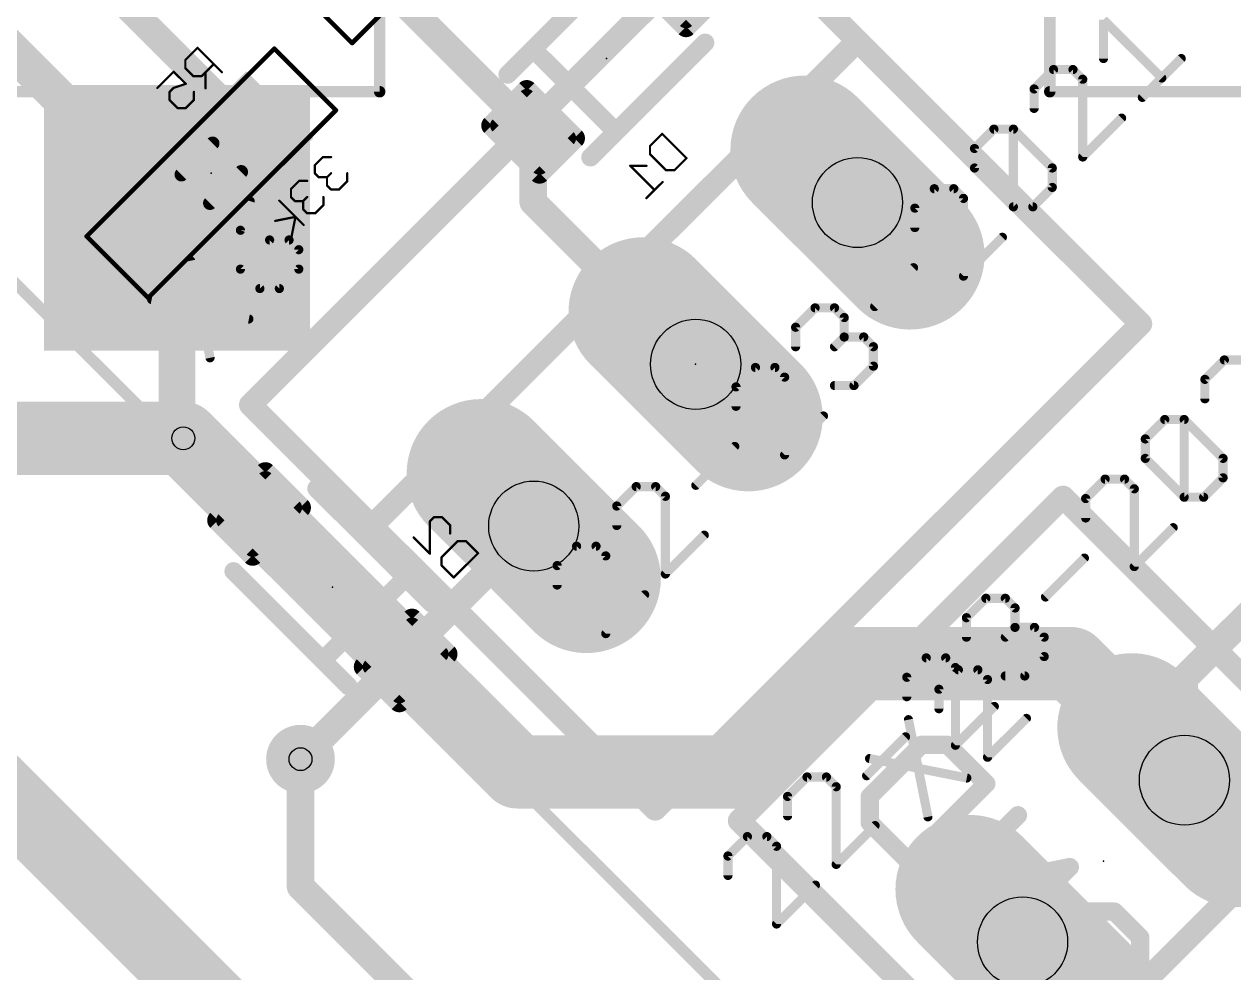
# Model space of a CAD drawing. Extents: x -76 to 580, y -41 to 95.
# Drawn here: x 224.91 to 238.33, y 8.66 to 19.19 of the extents above; entities that cross this region are included whole.
import ezdxf

# ---------------------------------------------------------------- set-up
doc = ezdxf.new("R2010")
doc.units = 0
for name, color, linetype in [('1', 22, 'CONTINUOUS'), ('16', 175, 'CONTINUOUS'), ('17', 82, 'CONTINUOUS'), ('18', 82, 'CONTINUOUS'), ('21', 32, 'CONTINUOUS'), ('22', 2, 'CONTINUOUS'), ('23', 7, 'CONTINUOUS'), ('24', 7, 'CONTINUOUS'), ('25', 253, 'CONTINUOUS'), ('26', 253, 'CONTINUOUS'), ('27', 253, 'CONTINUOUS'), ('28', 253, 'CONTINUOUS'), ('29', 253, 'CONTINUOUS'), ('30', 253, 'CONTINUOUS'), ('31', 253, 'CONTINUOUS'), ('32', 253, 'CONTINUOUS'), ('36', 253, 'CONTINUOUS'), ('40', 175, 'CONTINUOUS'), ('44', 253, 'CONTINUOUS'), ('51', 53, 'CONTINUOUS'), ('52', 253, 'CONTINUOUS')]:
    doc.layers.add(name, color=color, linetype=linetype)

# ---------------------------------------------------------------- blocks, each defined once
blk = doc.blocks.new('RECT100800X132800R30')
at = {"const_width": 0.0945}
blk.add_lwpolyline([(0.2677, -0.3205), (0.2677, 0.3205, 0.4142), (0.2205, 0.3678), (-0.2205, 0.3678, 0.4142), (-0.2677, 0.3205), (-0.2677, -0.3205, 0.4142), (-0.2205, -0.3678), (0.2205, -0.3678, 0.4142)], format="xyb", close=True, dxfattribs=at)
blk.add_solid([(-0.2441, -0.3441), (0.2441, -0.3441), (-0.2441, 0.3441), (0.2441, 0.3441)])
blk = doc.blocks.new('RECT125184X157184R30')
at = {"const_width": 0.1174}
blk.add_lwpolyline([(0.3325, -0.3738), (0.3325, 0.3738, 0.4142), (0.2738, 0.4325), (-0.2738, 0.4325, 0.4142), (-0.3325, 0.3738), (-0.3325, -0.3738, 0.4142), (-0.2738, -0.4325), (0.2738, -0.4325, 0.4142)], format="xyb", close=True, dxfattribs=at)
blk.add_solid([(-0.2992, -0.3992), (0.2992, -0.3992), (-0.2992, 0.3992), (0.2992, 0.3992)])
blk = doc.blocks.new('RECT')
blk.add_solid([(-0.5, -0.5), (0.5, -0.5), (-0.5, 0.5), (0.5, 0.5)])
blk = doc.blocks.new('LONGP100')
at = {"const_width": 1}
blk.add_lwpolyline([(-0.5, 0), (0.5, 0)], dxfattribs=at)
at = {"const_width": 0.5}
for points in [[(-0.5, 0.25, 1), (-0.5, -0.25)], [(0.5, -0.25, 1), (0.5, 0.25)]]:
    blk.add_lwpolyline(points, format="xyb", dxfattribs=at)
blk = doc.blocks.new('ROUNDV')
at = {"const_width": 0.5}
blk.add_lwpolyline([(0, -0.25, 1), (0, 0.25, 1), (0, -0.25)], format="xyb", dxfattribs=at)

msp = doc.modelspace()

# ---------------------------------------------------------------- linework, layer by layer
at = {"layer": '1'}
for points, const_width in [([(226.5999, 17.0411), (226.5999, 14.6649)], 0.4064), ([(240.7699, 14.92), (237.7788, 11.9289)], 0.3048), ([(227.052, 14.2128), (226.6706, 14.5942)], 0.8128), ([(226.5999, 14.6649), (227.052, 14.2128)], 0.4064), ([(230.3754, 10.8894), (227.052, 14.2128)], 0.8128), ([(234.1231, 12.0915), (232.921, 10.8894)], 0.8128), ([(236.5272, 12.0915), (234.1231, 12.0915)], 0.8128), ([(237.7293, 10.8894), (236.5272, 12.0915)], 0.8128), ([(237.7788, 11.9289), (237.7788, 10.9389)], 0.3048), ([(232.921, 10.8894), (230.3754, 10.8894)], 0.8128), ([(227.9712, 9.6166), (227.9712, 11.0309)], 0.3048), ([(237.7788, 10.9389), (237.7293, 10.8894)], 0.3048), ([(237.7788, 10.7975), (237.7788, 10.9389)], 0.3048), ([(240.2664, 10.7975), (237.7788, 10.7975)], 0.3048), ([(236.1737, 1.4142), (227.9712, 9.6166)], 0.3048)]:
    msp.add_lwpolyline(points, dxfattribs=dict(at, const_width=const_width))
for points, const_width in [([(226.7015, 17.0411, 1), (226.4983, 17.0411)], 0.2032), ([(226.8143, 14.7379, 1), (226.5269, 14.4505)], 0.4064), ([(226.6717, 14.7368, 1), (226.5281, 14.5931)], 0.2032), ([(226.4983, 14.6649, 1), (226.7015, 14.6649)], 0.2032), ([(227.1957, 14.3565, 1), (226.9083, 14.0692)], 0.4064), ([(226.9083, 14.0692, 1), (227.1957, 14.3565)], 0.4064), ([(226.9801, 14.141, 1), (227.1238, 14.2847)], 0.2032), ([(234.1231, 12.2947, 1), (234.1231, 11.8883)], 0.4064), ([(234.2667, 11.9478, 1), (233.9794, 12.2352)], 0.4064), ([(236.6709, 12.2352, 1), (236.3835, 11.9478)], 0.4064), ([(236.5272, 11.8883, 1), (236.5272, 12.2947)], 0.4064), ([(237.855, 11.9289, 1), (237.7026, 11.9289)], 0.1524), ([(237.7249, 11.9828, 1), (237.8327, 11.875)], 0.1524), ([(230.3754, 11.0926, 1), (230.3754, 10.6862)], 0.4064), ([(232.921, 10.6862, 1), (232.921, 11.0926)], 0.4064), ([(228.0474, 11.0309, 1), (227.895, 11.0309)], 0.1524), ([(230.2317, 10.7458, 1), (230.5191, 11.0331)], 0.4064), ([(232.7773, 11.0331, 1), (233.0647, 10.7458)], 0.4064), ([(237.5856, 10.7458, 1), (237.873, 11.0331)], 0.4064), ([(237.6754, 10.9433, 1), (237.7832, 10.8356)], 0.1524), ([(237.855, 10.9389, 1), (237.7026, 10.9389)], 0.1524), ([(237.7026, 10.9389, 1), (237.855, 10.9389)], 0.1524), ([(237.8327, 10.8851, 1), (237.7249, 10.9928)], 0.1524), ([(237.7788, 10.8737, 1), (237.7788, 10.7213)], 0.1524), ([(237.7026, 10.7975, 1), (237.855, 10.7975)], 0.1524), ([(228.0251, 9.6705, 1), (227.9173, 9.5628)], 0.1524), ([(227.895, 9.6166, 1), (228.0474, 9.6166)], 0.1524)]:
    msp.add_lwpolyline(points, format="xyb", dxfattribs=dict(at, const_width=const_width))
at = {"layer": '16'}
for points, const_width in [([(227.4409, 17.9959), (221.3951, 24.0416)], 0.3048), ([(231.436, 3.8891), (213.6877, 21.6375)], 0.8128), ([(230.5522, 17.9959), (228.7844, 19.7636)], 0.3048), ([(226.5217, 17.1473), (224.5064, 19.1626)], 0.4064), ([(230.5522, 17.2181), (230.5522, 17.9959)], 0.3048), ([(226.5217, 17.1473), (226.5217, 17.0766)], 0.4064), ([(232.3553, 15.4149), (230.5522, 17.2181)], 0.3048), ([(226.6706, 14.5942), (223.8422, 14.5942)], 0.8128), ([(230.7289, 13.7886), (230.7289, 14.0714)], 0.3048), ([(230.5592, 13.6189), (230.7289, 13.7886)], 0.3048), ([(229.1733, 12.2329), (230.5592, 13.6189)], 0.3048), ([(227.9712, 11.0309), (229.1733, 12.2329)], 0.3048), ([(229.138, 12.1269), (229.1733, 12.1622)], 0.4064), ([(229.1733, 12.1622), (229.1733, 12.2329)], 0.4064)]:
    msp.add_lwpolyline(points, dxfattribs=dict(at, const_width=const_width))
for points, const_width in [([(227.387, 17.942, 1), (227.4948, 18.0497)], 0.1524), ([(230.6284, 17.9959, 1), (230.476, 17.9959)], 0.1524), ([(230.4983, 17.942, 1), (230.606, 18.0497)], 0.1524), ([(226.6233, 17.1473, 1), (226.4201, 17.1473)], 0.2032), ([(226.4498, 17.0755, 1), (226.5935, 17.2192)], 0.2032), ([(230.606, 17.2719, 1), (230.4983, 17.1642)], 0.1524), ([(230.476, 17.2181, 1), (230.6284, 17.2181)], 0.1524), ([(226.4201, 17.0766, 1), (226.6233, 17.0766)], 0.2032), ([(232.3014, 15.361, 1), (232.4092, 15.4688)], 0.1524), ([(226.6706, 14.391, 1), (226.6706, 14.7974)], 0.4064), ([(230.8051, 14.0714, 1), (230.6527, 14.0714)], 0.1524), ([(230.6527, 13.7886, 1), (230.8051, 13.7886)], 0.1524), ([(230.7828, 13.7347, 1), (230.6751, 13.8425)], 0.1524), ([(230.5054, 13.6728, 1), (230.6131, 13.565)], 0.1524), ([(230.6131, 13.565, 1), (230.5054, 13.6728)], 0.1524), ([(229.2749, 12.2329, 1), (229.0717, 12.2329)], 0.2032), ([(229.2452, 12.0904, 1), (229.1015, 12.2341)], 0.2032), ([(229.1194, 12.2868, 1), (229.2272, 12.1791)], 0.1524), ([(229.2272, 12.1791, 1), (229.1194, 12.2868)], 0.1524), ([(229.0661, 12.1987, 1), (229.2098, 12.055)], 0.2032), ([(229.0717, 12.1622, 1), (229.2749, 12.1622)], 0.2032), ([(227.9173, 11.0847, 1), (228.0251, 10.977)], 0.1524)]:
    msp.add_lwpolyline(points, format="xyb", dxfattribs=dict(at, const_width=const_width))
at = {"layer": '21', "const_width": 0.254}
for points in [[(227.4161, 14.9659), (232.8043, 20.3541)], [(232.8043, 20.3541), (234.1513, 19.007)], [(228.7632, 13.6189), (234.1513, 19.007)], [(234.1513, 19.007), (237.2944, 15.8639)], [(237.2944, 15.8639), (231.9063, 10.4758)], [(228.7632, 13.6189), (227.4161, 14.9659)], [(232.8397, 10.3485), (236.4318, 13.9406)], [(236.4318, 13.9406), (239.5748, 10.7975)], [(231.9063, 10.4758), (228.7632, 13.6189)], [(239.5748, 10.7975), (235.9827, 7.2054)], [(235.9827, 7.2054), (232.8397, 10.3485)]]:
    msp.add_lwpolyline(points, dxfattribs=at)
at = {"layer": '21', "const_width": 0.127}
for points in [[(234.1962, 19.0519, 1), (234.1064, 18.9621)], [(234.1962, 18.9621, 1), (234.1064, 19.0519)], [(234.1064, 18.9621, 1), (234.1962, 19.0519)], [(237.3393, 15.819, 1), (237.2495, 15.9088)], [(237.2495, 15.819, 1), (237.3393, 15.9088)], [(227.461, 15.0108, 1), (227.3712, 14.921)], [(227.3712, 15.0108, 1), (227.461, 14.921)], [(236.4767, 13.9855, 1), (236.3869, 13.8957)], [(236.4767, 13.8957, 1), (236.3869, 13.9855)], [(228.8081, 13.6638, 1), (228.7183, 13.574)], [(228.7183, 13.6638, 1), (228.8081, 13.574)], [(228.7183, 13.574, 1), (228.8081, 13.6638)], [(231.8614, 10.5207, 1), (231.9512, 10.4309)], [(231.8614, 10.4309, 1), (231.9512, 10.5207)], [(232.8846, 10.3934, 1), (232.7948, 10.3036)], [(232.7948, 10.3934, 1), (232.8846, 10.3036)]]:
    msp.add_lwpolyline(points, format="xyb", dxfattribs=at)
at = {"layer": '22', "const_width": 0.2032}
for points in [[(234.2866, 10.615), (234.8618, 11.1903)], [(234.8618, 11.1903), (235.1494, 11.1903)], [(235.1494, 11.1903), (235.5808, 10.7588)], [(235.5808, 10.7588), (234.718, 9.896)], [(234.2866, 10.3274), (234.2866, 10.615)], [(235.0689, 9.5451), (235.9317, 10.408)], [(234.718, 9.896), (234.2866, 10.3274)], [(236.5069, 9.8327), (235.0689, 9.5451)], [(235.6441, 8.9699), (236.5069, 9.8327)], [(236.714, 9.338), (237.0016, 9.338)], [(237.0016, 9.338), (237.2892, 9.0504)], [(236.1388, 8.7628), (236.4264, 9.0504)], [(236.4264, 9.0504), (236.714, 8.7628)], [(237.2892, 9.0504), (237.2892, 8.7628)], [(236.1388, 8.4752), (236.1388, 8.7628)], [(237.2892, 8.7628), (236.714, 8.1876)]]:
    msp.add_lwpolyline(points, dxfattribs=at)
at = {"layer": '22', "const_width": 0.1016}
for points in [[(234.8618, 11.2411, 1), (234.8618, 11.1395)], [(234.8977, 11.1543, 1), (234.8259, 11.2262)], [(235.1853, 11.2262, 1), (235.1135, 11.1543)], [(235.1494, 11.1395, 1), (235.1494, 11.2411)], [(235.6167, 10.7229, 1), (235.5449, 10.7948)], [(235.5449, 10.7229, 1), (235.6167, 10.7948)], [(234.2506, 10.6509, 1), (234.3225, 10.5791)], [(234.3374, 10.615, 1), (234.2358, 10.615)], [(235.9676, 10.372, 1), (235.8958, 10.4439)], [(234.3225, 10.3633, 1), (234.2506, 10.2915)], [(234.2358, 10.3274, 1), (234.3374, 10.3274)], [(234.6821, 9.9319, 1), (234.7539, 9.8601)], [(234.6821, 9.8601, 1), (234.7539, 9.9319)], [(236.5428, 9.7968, 1), (236.471, 9.8686)], [(236.5169, 9.7829, 1), (236.497, 9.8825)], [(235.0329, 9.581, 1), (235.1048, 9.5092)], [(235.0589, 9.5949, 1), (235.0788, 9.4953)], [(236.714, 9.3888, 1), (236.714, 9.2872)], [(237.0375, 9.374, 1), (236.9657, 9.3021)], [(237.0016, 9.2872, 1), (237.0016, 9.3888)], [(236.4623, 9.0863, 1), (236.3905, 9.0145)], [(236.4623, 9.0145, 1), (236.3905, 9.0863)], [(237.34, 9.0504, 1), (237.2384, 9.0504)], [(237.2533, 9.0145, 1), (237.3252, 9.0863)], [(235.6082, 9.0058, 1), (235.68, 8.934)], [(236.1896, 8.7628, 1), (236.088, 8.7628)], [(237.3252, 8.7269, 1), (237.2533, 8.7987)], [(236.1029, 8.7987, 1), (236.1747, 8.7269)], [(236.6781, 8.7269, 1), (236.7499, 8.7987)], [(237.2384, 8.7628, 1), (237.34, 8.7628)]]:
    msp.add_lwpolyline(points, format="xyb", dxfattribs=at)
at = {"layer": '23'}
for p in [(232.3553, 15.4149), (236.8808, 9.8995)]:
    msp.add_point(p, dxfattribs=at)
at = {"layer": '24'}
for p in [(231.3653, 18.809), (226.9813, 17.5362), (228.3248, 12.9401)]:
    msp.add_point(p, dxfattribs=at)
at = {"layer": '25', "const_width": 0.1016}
for points in [[(227.4129, 17.2268), (227.3051, 16.9033)], [(227.3051, 16.9033), (227.3051, 16.4718)], [(227.6286, 16.7954), (227.3051, 16.4718)], [(227.8444, 16.7954), (227.6286, 16.7954)], [(227.9522, 16.6875), (227.8444, 16.7954)], [(227.9522, 16.4718), (227.9522, 16.6875)], [(226.7514, 16.5653), (226.9671, 15.4868)], [(227.3051, 16.4718), (227.5208, 16.2561)], [(227.7365, 16.2561), (227.9522, 16.4718)], [(227.5208, 16.2561), (227.7365, 16.2561)], [(226.32, 16.1339), (227.3986, 15.9182)], [(235.2706, 12.0228), (235.0549, 11.8071)], [(235.4863, 12.0228), (235.2706, 12.0228)], [(235.5942, 11.915), (235.4863, 12.0228)], [(235.5942, 11.0521), (235.5942, 11.915)], [(235.0549, 11.8071), (235.0549, 11.5914)], [(234.717, 11.4692), (234.9327, 10.3906)], [(236.0256, 11.4835), (235.5942, 11.0521)], [(234.2855, 11.0377), (235.3641, 10.822)]]:
    msp.add_lwpolyline(points, dxfattribs=at)
at = {"layer": '25', "const_width": 0.0508}
for points in [[(227.437, 17.2188, 1), (227.3888, 17.2349)], [(227.3305, 16.9033, 1), (227.2797, 16.9033)], [(227.281, 16.9113, 1), (227.3292, 16.8952)], [(227.6286, 16.8208, 1), (227.6286, 16.77)], [(227.6466, 16.7774, 1), (227.6107, 16.8134)], [(227.8623, 16.8134, 1), (227.8264, 16.7774)], [(227.8444, 16.77, 1), (227.8444, 16.8208)], [(227.9776, 16.6875, 1), (227.9268, 16.6875)], [(227.9342, 16.6696, 1), (227.9702, 16.7055)], [(226.7763, 16.5703, 1), (226.7265, 16.5603)], [(227.323, 16.4898, 1), (227.2871, 16.4539)], [(227.2871, 16.4898, 1), (227.323, 16.4539)], [(227.9702, 16.4539, 1), (227.9342, 16.4898)], [(227.2797, 16.4718, 1), (227.3305, 16.4718)], [(227.9268, 16.4718, 1), (227.9776, 16.4718)], [(227.5208, 16.2815, 1), (227.5208, 16.2307)], [(227.5028, 16.2382, 1), (227.5387, 16.2741)], [(227.7185, 16.2741, 1), (227.7545, 16.2382)], [(227.7365, 16.2307, 1), (227.7365, 16.2815)], [(226.325, 16.1588, 1), (226.315, 16.109)], [(227.3936, 15.8933, 1), (227.4035, 15.9431)], [(226.9422, 15.4818, 1), (226.992, 15.4917)], [(235.2706, 12.0482, 1), (235.2706, 11.9974)], [(235.2886, 12.0049, 1), (235.2526, 12.0408)], [(235.5043, 12.0408, 1), (235.4684, 12.0049)], [(235.4863, 11.9974, 1), (235.4863, 12.0482)], [(235.6196, 11.915, 1), (235.5688, 11.915)], [(235.5762, 11.897, 1), (235.6121, 11.9329)], [(235.0803, 11.8071, 1), (235.0295, 11.8071)], [(235.0369, 11.8251, 1), (235.0729, 11.7892)], [(235.0295, 11.5914, 1), (235.0803, 11.5914)], [(234.7419, 11.4741, 1), (234.692, 11.4642)], [(236.0436, 11.4656, 1), (236.0076, 11.5015)], [(234.2905, 11.0627, 1), (234.2806, 11.0128)], [(235.5762, 11.0701, 1), (235.6121, 11.0342)], [(235.5688, 11.0521, 1), (235.6196, 11.0521)], [(235.3591, 10.7971, 1), (235.3691, 10.8469)], [(234.9078, 10.3856, 1), (234.9576, 10.3956)]]:
    msp.add_lwpolyline(points, format="xyb", dxfattribs=at)
at = {"layer": '26', "const_width": 0.0254}
for points in [[(226.8284, 18.9284), (226.6936, 18.7936)], [(227.098, 18.6588), (226.8284, 18.9284)], [(226.6936, 18.7936), (226.6936, 18.7037)], [(226.384, 18.484), (226.5638, 18.6638)], [(226.5638, 18.6638), (226.6986, 18.529)], [(226.6936, 18.7037), (226.7834, 18.6138)], [(226.8733, 18.6138), (227.0081, 18.7487)], [(226.9183, 18.6588), (226.9183, 18.479)], [(226.6986, 18.529), (226.5638, 18.484)], [(226.7834, 18.6138), (226.8733, 18.6138)], [(226.5638, 18.484), (226.5188, 18.4391)], [(226.5188, 18.4391), (226.5188, 18.3492)], [(226.7885, 18.3492), (226.7885, 18.4391)], [(226.5188, 18.3492), (226.6087, 18.2594)], [(226.6087, 18.2594), (226.6986, 18.2594)], [(226.6986, 18.2594), (226.7885, 18.3492)], [(231.8493, 17.8387), (231.9841, 17.9735)], [(231.9841, 17.9735), (232.2538, 17.7038)], [(231.8493, 17.7488), (231.8493, 17.8387)], [(232.0291, 17.569), (231.8493, 17.7488)], [(232.2538, 17.7038), (232.1189, 17.569)], [(231.8094, 17.619), (231.6296, 17.619)], [(231.6296, 17.619), (231.8993, 17.3494)], [(232.1189, 17.569), (232.0291, 17.569)], [(231.9892, 17.4392), (231.8094, 17.2595)], [(229.4072, 13.6719), (229.4522, 13.7169)], [(229.4522, 13.7169), (229.542, 13.7169)], [(229.542, 13.7169), (229.6319, 13.627)], [(229.4072, 13.3124), (229.4072, 13.6719)], [(229.6319, 13.627), (229.6319, 13.5371)], [(229.2275, 13.4922), (229.4072, 13.3124)], [(229.537, 13.2725), (229.7168, 13.4523)], [(229.7168, 13.4523), (229.8066, 13.4523)], [(229.8066, 13.4523), (229.9415, 13.3175)], [(229.9415, 13.3175), (229.6718, 13.0478)], [(229.537, 13.1826), (229.537, 13.2725)], [(229.6718, 13.0478), (229.537, 13.1826)]]:
    msp.add_lwpolyline(points, dxfattribs=at)
at = {"layer": '26', "const_width": 0.0127}
for points in [[(226.8329, 18.9329, 1), (226.8239, 18.9239)], [(226.8329, 18.9239, 1), (226.8239, 18.9329)], [(226.6999, 18.7936, 1), (226.6872, 18.7936)], [(226.6891, 18.7981, 1), (226.6981, 18.7891)], [(226.5683, 18.6683, 1), (226.5593, 18.6593)], [(226.5683, 18.6593, 1), (226.5593, 18.6683)], [(226.6981, 18.7082, 1), (226.6891, 18.6992)], [(226.6872, 18.7037, 1), (226.6999, 18.7037)], [(226.9246, 18.6588, 1), (226.9119, 18.6588)], [(227.0126, 18.7442, 1), (227.0037, 18.7531)], [(227.0935, 18.6543, 1), (227.1025, 18.6633)], [(226.6941, 18.5245, 1), (226.7031, 18.5335)], [(226.7006, 18.523, 1), (226.6966, 18.535)], [(226.7834, 18.6202, 1), (226.7834, 18.6075)], [(226.779, 18.6093, 1), (226.7879, 18.6183)], [(226.8688, 18.6183, 1), (226.8778, 18.6093)], [(226.8733, 18.6075, 1), (226.8733, 18.6202)], [(226.3795, 18.4885, 1), (226.3885, 18.4796)], [(226.5252, 18.4391, 1), (226.5125, 18.4391)], [(226.5144, 18.4436, 1), (226.5233, 18.4346)], [(226.5618, 18.4901, 1), (226.5658, 18.478)], [(226.5683, 18.4796, 1), (226.5593, 18.4885)], [(226.7948, 18.4391, 1), (226.7821, 18.4391)], [(226.9119, 18.479, 1), (226.9246, 18.479)], [(226.5125, 18.3492, 1), (226.5252, 18.3492)], [(226.5233, 18.3537, 1), (226.5144, 18.3447)], [(226.6087, 18.2657, 1), (226.6087, 18.253)], [(226.6042, 18.2549, 1), (226.6132, 18.2638)], [(226.6941, 18.2638, 1), (226.7031, 18.2549)], [(226.6986, 18.253, 1), (226.6986, 18.2657)], [(226.7821, 18.3492, 1), (226.7948, 18.3492)], [(226.793, 18.3447, 1), (226.784, 18.3537)], [(231.9886, 17.978, 1), (231.9796, 17.969)], [(231.9886, 17.969, 1), (231.9796, 17.978)], [(231.8557, 17.8387, 1), (231.843, 17.8387)], [(231.8448, 17.8431, 1), (231.8538, 17.8342)], [(231.8538, 17.7533, 1), (231.8448, 17.7443)], [(231.843, 17.7488, 1), (231.8557, 17.7488)], [(232.2582, 17.6994, 1), (232.2493, 17.7083)], [(231.6296, 17.6253, 1), (231.6296, 17.6126)], [(231.6341, 17.6235, 1), (231.6252, 17.6145)], [(231.8094, 17.6126, 1), (231.8094, 17.6253)], [(232.0291, 17.5754, 1), (232.0291, 17.5627)], [(232.1189, 17.5627, 1), (232.1189, 17.5754)], [(232.2493, 17.6994, 1), (232.2582, 17.7083)], [(231.9936, 17.4347, 1), (231.9847, 17.4437)], [(232.0246, 17.5645, 1), (232.0336, 17.5735)], [(232.1145, 17.5735, 1), (232.1234, 17.5645)], [(231.8948, 17.3449, 1), (231.9038, 17.3538)], [(231.8049, 17.264, 1), (231.8139, 17.255)], [(229.4522, 13.7232, 1), (229.4522, 13.7105)], [(229.4566, 13.7124, 1), (229.4477, 13.7214)], [(229.5465, 13.7214, 1), (229.5375, 13.7124)], [(229.542, 13.7105, 1), (229.542, 13.7232)], [(229.4027, 13.6764, 1), (229.4117, 13.6674)], [(229.4136, 13.6719, 1), (229.4009, 13.6719)], [(229.6383, 13.627, 1), (229.6256, 13.627)], [(229.6274, 13.6225, 1), (229.6364, 13.6315)], [(229.2319, 13.4967, 1), (229.223, 13.4877)], [(229.6256, 13.5371, 1), (229.6383, 13.5371)], [(229.7168, 13.4586, 1), (229.7168, 13.4459)], [(229.7212, 13.4478, 1), (229.7123, 13.4568)], [(229.8111, 13.4568, 1), (229.8021, 13.4478)], [(229.8066, 13.4459, 1), (229.8066, 13.4586)], [(229.4009, 13.3124, 1), (229.4136, 13.3124)], [(229.4027, 13.3079, 1), (229.4117, 13.3169)], [(229.9459, 13.313, 1), (229.937, 13.3219)], [(229.937, 13.313, 1), (229.9459, 13.3219)], [(229.5434, 13.2725, 1), (229.5307, 13.2725)], [(229.5325, 13.277, 1), (229.5415, 13.268)], [(229.5415, 13.1871, 1), (229.5325, 13.1781)], [(229.5307, 13.1826, 1), (229.5434, 13.1826)], [(229.6673, 13.0523, 1), (229.6763, 13.0433)], [(229.6673, 13.0433, 1), (229.6763, 13.0523)]]:
    msp.add_lwpolyline(points, format="xyb", dxfattribs=at)
at = {"layer": '27', "const_width": 0.1016}
for points in [[(236.8804, 18.81), (236.8804, 19.2414)], [(236.8804, 19.2414), (237.5276, 18.5943)], [(237.3119, 18.3786), (237.7433, 18.81)], [(236.3268, 18.6878), (236.1111, 18.4721)], [(236.5425, 18.6878), (236.3268, 18.6878)], [(236.6503, 18.5799), (236.5425, 18.6878)], [(236.1111, 18.4721), (236.1111, 18.2563)], [(236.6503, 17.7171), (236.6503, 18.5799)], [(237.0818, 18.1485), (236.6503, 17.7171)], [(235.4496, 17.8105), (235.6653, 18.0263)], [(235.6653, 18.0263), (235.881, 18.0263)], [(235.881, 18.0263), (236.3124, 17.5948)], [(235.881, 17.1634), (235.881, 18.0263)], [(235.4496, 17.5948), (235.4496, 17.8105)], [(235.881, 17.1634), (235.4496, 17.5948)], [(236.3124, 17.5948), (236.3124, 17.3791)], [(235.0038, 17.3647), (234.788, 17.149)], [(235.2195, 17.3647), (235.0038, 17.3647)], [(235.3273, 17.2569), (235.2195, 17.3647)], [(236.3124, 17.3791), (236.0967, 17.1634)], [(234.788, 17.149), (234.788, 16.9333)], [(235.3273, 16.3941), (235.3273, 17.2569)], [(236.0967, 17.1634), (235.881, 17.1634)], [(235.7587, 16.8255), (235.3273, 16.3941)], [(234.3422, 16.0561), (234.7737, 16.4875)], [(233.465, 15.826), (233.6807, 16.0417)], [(233.6807, 16.0417), (233.8964, 16.0417)], [(233.8964, 16.0417), (234.0043, 15.9339)], [(234.0043, 15.9339), (234.0043, 15.7182)], [(233.465, 15.6103), (233.465, 15.826)], [(234.0043, 15.7182), (233.8964, 15.6103)], [(234.0043, 15.7182), (234.22, 15.7182)], [(234.22, 15.7182), (234.3279, 15.6103)], [(234.3279, 15.6103), (234.3279, 15.3946)], [(234.3279, 15.3946), (234.1122, 15.1789)], [(238.0061, 15.2476), (238.2218, 15.4634)], [(238.2218, 15.4634), (238.4375, 15.4634)], [(233.0192, 15.3802), (232.8035, 15.1645)], [(233.2349, 15.3802), (233.0192, 15.3802)], [(233.3428, 15.2724), (233.2349, 15.3802)], [(233.3428, 14.4095), (233.3428, 15.2724)], [(232.8035, 15.1645), (232.8035, 14.9488)], [(234.1122, 15.1789), (233.8964, 15.1789)], [(238.0061, 15.0319), (238.0061, 15.2476)], [(233.7742, 14.8409), (233.3428, 14.4095)], [(237.3446, 14.5861), (237.5603, 14.8018)], [(237.5603, 14.8018), (237.776, 14.8018)], [(237.776, 14.8018), (238.2074, 14.3704)], [(237.776, 13.939), (237.776, 14.8018)], [(237.3446, 14.3704), (237.3446, 14.5861)], [(232.3577, 14.0716), (232.7891, 14.503)], [(237.776, 13.939), (237.3446, 14.3704)], [(238.2074, 14.3704), (238.2074, 14.1547)], [(231.6962, 14.0572), (231.4805, 13.8415)], [(231.9119, 14.0572), (231.6962, 14.0572)], [(232.0198, 13.9493), (231.9119, 14.0572)], [(236.8988, 14.1403), (236.6831, 13.9246)], [(237.1145, 14.1403), (236.8988, 14.1403)], [(237.2224, 14.0325), (237.1145, 14.1403)], [(238.2074, 14.1547), (237.9917, 13.939)], [(232.0198, 13.0865), (232.0198, 13.9493)], [(236.6831, 13.9246), (236.6831, 13.7089)], [(237.2224, 13.1696), (237.2224, 14.0325)], [(237.9917, 13.939), (237.776, 13.939)], [(231.4805, 13.8415), (231.4805, 13.6258)], [(232.4512, 13.5179), (232.0198, 13.0865)], [(237.6538, 13.6011), (237.2224, 13.1696)], [(231.0347, 13.3957), (230.819, 13.18)], [(231.2504, 13.3957), (231.0347, 13.3957)], [(231.3583, 13.2878), (231.2504, 13.3957)], [(231.3583, 12.425), (231.3583, 13.2878)], [(236.2373, 12.8317), (236.6687, 13.2631)], [(230.819, 13.18), (230.819, 12.9643)], [(231.7897, 12.8564), (231.3583, 12.425)], [(235.3601, 12.6016), (235.5758, 12.8173)], [(235.5758, 12.8173), (235.7915, 12.8173)], [(235.7915, 12.8173), (235.8993, 12.7095)], [(235.8993, 12.7095), (235.8993, 12.4938)], [(235.3601, 12.3859), (235.3601, 12.6016)], [(235.8993, 12.4938), (235.7915, 12.3859)], [(235.8993, 12.4938), (236.1151, 12.4938)], [(236.1151, 12.4938), (236.2229, 12.3859)], [(236.2229, 12.3859), (236.2229, 12.1702)], [(236.2229, 12.1702), (236.0072, 11.9545)], [(234.9143, 12.1558), (234.6986, 11.9401)], [(235.13, 12.1558), (234.9143, 12.1558)], [(235.2378, 12.048), (235.13, 12.1558)], [(235.2378, 11.1851), (235.2378, 12.048)], [(234.6986, 11.9401), (234.6986, 11.7244)], [(236.0072, 11.9545), (235.7915, 11.9545)], [(235.6693, 11.6165), (235.2378, 11.1851)], [(234.2528, 10.8472), (234.6842, 11.2786)], [(233.5913, 10.8328), (233.3755, 10.6171)], [(233.807, 10.8328), (233.5913, 10.8328)], [(233.9148, 10.7249), (233.807, 10.8328)], [(233.9148, 9.8621), (233.9148, 10.7249)], [(233.3755, 10.6171), (233.3755, 10.4014)], [(234.3462, 10.2935), (233.9148, 9.8621)], [(232.9297, 10.1713), (232.714, 9.9556)], [(233.1455, 10.1713), (232.9297, 10.1713)], [(233.2533, 10.0634), (233.1455, 10.1713)], [(233.2533, 9.2006), (233.2533, 10.0634)], [(232.714, 9.9556), (232.714, 9.7399)], [(233.6847, 9.632), (233.2533, 9.2006)]]:
    msp.add_lwpolyline(points, dxfattribs=at)
at = {"layer": '27', "const_width": 0.0508}
for points in [[(236.855, 18.81, 1), (236.9058, 18.81)], [(237.7612, 18.792, 1), (237.7253, 18.828)], [(236.3268, 18.7132, 1), (236.3268, 18.6624)], [(236.3447, 18.6698, 1), (236.3088, 18.7057)], [(236.5604, 18.7057, 1), (236.5245, 18.6698)], [(236.5425, 18.6624, 1), (236.5425, 18.7132)], [(236.1365, 18.4721, 1), (236.0857, 18.4721)], [(236.6757, 18.5799, 1), (236.6249, 18.5799)], [(236.6324, 18.5619, 1), (236.6683, 18.5979)], [(237.5096, 18.5763, 1), (237.5455, 18.6122)], [(236.0931, 18.49, 1), (236.129, 18.4541)], [(237.2939, 18.3965, 1), (237.3298, 18.3606)], [(236.0857, 18.2563, 1), (236.1365, 18.2563)], [(237.0997, 18.1305, 1), (237.0638, 18.1664)], [(235.6653, 18.0517, 1), (235.6653, 18.0009)], [(235.6832, 18.0083, 1), (235.6473, 18.0442)], [(235.9064, 18.0263, 1), (235.8556, 18.0263)], [(235.8989, 18.0442, 1), (235.863, 18.0083)], [(235.881, 18.0009, 1), (235.881, 18.0517)], [(235.475, 17.8105, 1), (235.4242, 17.8105)], [(235.4316, 17.8285, 1), (235.4675, 17.7926)], [(236.6249, 17.7171, 1), (236.6757, 17.7171)], [(236.6324, 17.735, 1), (236.6683, 17.6991)], [(235.4675, 17.6128, 1), (235.4316, 17.5769)], [(235.4242, 17.5948, 1), (235.475, 17.5948)], [(236.3378, 17.5948, 1), (236.287, 17.5948)], [(236.2944, 17.5769, 1), (236.3304, 17.6128)], [(235.0038, 17.3901, 1), (235.0038, 17.3393)], [(235.0217, 17.3468, 1), (234.9858, 17.3827)], [(235.2374, 17.3827, 1), (235.2015, 17.3468)], [(235.2195, 17.3393, 1), (235.2195, 17.3901)], [(236.287, 17.3791, 1), (236.3378, 17.3791)], [(236.3304, 17.3612, 1), (236.2944, 17.3971)], [(234.8134, 17.149, 1), (234.7626, 17.149)], [(234.7701, 17.167, 1), (234.806, 17.1311)], [(235.3527, 17.2569, 1), (235.3019, 17.2569)], [(235.3094, 17.2389, 1), (235.3453, 17.2748)], [(235.881, 17.1888, 1), (235.881, 17.138)], [(235.8556, 17.1634, 1), (235.9064, 17.1634)], [(235.863, 17.1455, 1), (235.8989, 17.1814)], [(236.0787, 17.1814, 1), (236.1146, 17.1455)], [(236.0967, 17.138, 1), (236.0967, 17.1888)], [(234.7626, 16.9333, 1), (234.8134, 16.9333)], [(235.7767, 16.8075, 1), (235.7408, 16.8434)], [(234.7916, 16.4696, 1), (234.7557, 16.5055)], [(235.3019, 16.3941, 1), (235.3527, 16.3941)], [(235.3094, 16.412, 1), (235.3453, 16.3761)], [(233.6807, 16.0671, 1), (233.6807, 16.0163)], [(233.6987, 16.0238, 1), (233.6628, 16.0597)], [(233.9144, 16.0597, 1), (233.8785, 16.0238)], [(233.8964, 16.0163, 1), (233.8964, 16.0671)], [(234.0297, 15.9339, 1), (233.9789, 15.9339)], [(233.9863, 15.9159, 1), (234.0223, 15.9518)], [(234.3243, 16.0741, 1), (234.3602, 16.0381)], [(233.4904, 15.826, 1), (233.4396, 15.826)], [(233.4471, 15.844, 1), (233.483, 15.8081)], [(234.0043, 15.7436, 1), (234.0043, 15.6928)], [(233.9789, 15.7182, 1), (234.0297, 15.7182)], [(234.0223, 15.7002, 1), (233.9863, 15.7361)], [(234.238, 15.7361, 1), (234.2021, 15.7002)], [(234.22, 15.6928, 1), (234.22, 15.7436)], [(233.4396, 15.6103, 1), (233.4904, 15.6103)], [(233.8785, 15.6283, 1), (233.9144, 15.5923)], [(234.3533, 15.6103, 1), (234.3025, 15.6103)], [(234.3099, 15.5923, 1), (234.3458, 15.6283)], [(234.3458, 15.3766, 1), (234.3099, 15.4126)], [(238.2218, 15.4888, 1), (238.2218, 15.438)], [(238.2398, 15.4454, 1), (238.2039, 15.4813)], [(233.0192, 15.4056, 1), (233.0192, 15.3548)], [(233.0372, 15.3623, 1), (233.0013, 15.3982)], [(233.2529, 15.3982, 1), (233.217, 15.3623)], [(233.2349, 15.3548, 1), (233.2349, 15.4056)], [(233.3682, 15.2724, 1), (233.3174, 15.2724)], [(233.3248, 15.2544, 1), (233.3608, 15.2903)], [(234.3025, 15.3946, 1), (234.3533, 15.3946)], [(232.8289, 15.1645, 1), (232.7781, 15.1645)], [(232.7856, 15.1825, 1), (232.8215, 15.1465)], [(233.8964, 15.2043, 1), (233.8964, 15.1535)], [(234.0942, 15.1968, 1), (234.1301, 15.1609)], [(234.1122, 15.1535, 1), (234.1122, 15.2043)], [(238.0315, 15.2476, 1), (237.9807, 15.2476)], [(237.9881, 15.2656, 1), (238.0241, 15.2297)], [(237.9807, 15.0319, 1), (238.0315, 15.0319)], [(232.7781, 14.9488, 1), (232.8289, 14.9488)], [(233.7922, 14.823, 1), (233.7563, 14.8589)], [(237.5603, 14.8272, 1), (237.5603, 14.7764)], [(237.5783, 14.7839, 1), (237.5424, 14.8198)], [(237.8014, 14.8018, 1), (237.7506, 14.8018)], [(237.794, 14.8198, 1), (237.7581, 14.7839)], [(237.776, 14.7764, 1), (237.776, 14.8272)], [(237.37, 14.5861, 1), (237.3192, 14.5861)], [(237.3266, 14.6041, 1), (237.3626, 14.5682)], [(232.8071, 14.485, 1), (232.7712, 14.521)], [(233.3248, 14.4275, 1), (233.3608, 14.3916)], [(233.3174, 14.4095, 1), (233.3682, 14.4095)], [(237.3626, 14.3884, 1), (237.3266, 14.3525)], [(237.3192, 14.3704, 1), (237.37, 14.3704)], [(238.2328, 14.3704, 1), (238.182, 14.3704)], [(238.1895, 14.3525, 1), (238.2254, 14.3884)], [(231.6962, 14.0826, 1), (231.6962, 14.0318)], [(231.7142, 14.0392, 1), (231.6782, 14.0752)], [(231.9299, 14.0752, 1), (231.894, 14.0392)], [(231.9119, 14.0318, 1), (231.9119, 14.0826)], [(232.3398, 14.0895, 1), (232.3757, 14.0536)], [(236.8988, 14.1657, 1), (236.8988, 14.1149)], [(236.9168, 14.1224, 1), (236.8808, 14.1583)], [(237.1325, 14.1583, 1), (237.0966, 14.1224)], [(237.1145, 14.1149, 1), (237.1145, 14.1657)], [(238.182, 14.1547, 1), (238.2328, 14.1547)], [(238.2254, 14.1368, 1), (238.1895, 14.1727)], [(232.0452, 13.9493, 1), (231.9944, 13.9493)], [(232.0018, 13.9314, 1), (232.0377, 13.9673)], [(236.7085, 13.9246, 1), (236.6577, 13.9246)], [(236.6651, 13.9426, 1), (236.7011, 13.9067)], [(237.2478, 14.0325, 1), (237.197, 14.0325)], [(237.2044, 14.0145, 1), (237.2403, 14.0504)], [(237.776, 13.9644, 1), (237.776, 13.9136)], [(237.7506, 13.939, 1), (237.8014, 13.939)], [(237.7581, 13.921, 1), (237.794, 13.957)], [(237.9738, 13.957, 1), (238.0097, 13.921)], [(237.9917, 13.9136, 1), (237.9917, 13.9644)], [(231.5059, 13.8415, 1), (231.4551, 13.8415)], [(231.4625, 13.8594, 1), (231.4985, 13.8235)], [(236.6577, 13.7089, 1), (236.7085, 13.7089)], [(231.4551, 13.6258, 1), (231.5059, 13.6258)], [(232.4692, 13.5, 1), (232.4332, 13.5359)], [(237.6717, 13.5831, 1), (237.6358, 13.619)], [(231.0347, 13.4211, 1), (231.0347, 13.3703)], [(231.0527, 13.3777, 1), (231.0167, 13.4136)], [(231.2684, 13.4136, 1), (231.2324, 13.3777)], [(231.2504, 13.3703, 1), (231.2504, 13.4211)], [(231.3837, 13.2878, 1), (231.3329, 13.2878)], [(231.3403, 13.2699, 1), (231.3762, 13.3058)], [(236.6867, 13.2452, 1), (236.6508, 13.2811)], [(230.8444, 13.18, 1), (230.7936, 13.18)], [(230.801, 13.1979, 1), (230.8369, 13.162)], [(237.2044, 13.1876, 1), (237.2403, 13.1517)], [(237.197, 13.1696, 1), (237.2478, 13.1696)], [(232.0018, 13.1045, 1), (232.0377, 13.0685)], [(231.9944, 13.0865, 1), (232.0452, 13.0865)], [(230.7936, 12.9643, 1), (230.8444, 12.9643)], [(231.8076, 12.8385, 1), (231.7717, 12.8744)], [(235.5758, 12.8427, 1), (235.5758, 12.7919)], [(235.5937, 12.7994, 1), (235.5578, 12.8353)], [(235.8095, 12.8353, 1), (235.7735, 12.7994)], [(235.7915, 12.7919, 1), (235.7915, 12.8427)], [(235.9247, 12.7095, 1), (235.874, 12.7095)], [(235.8814, 12.6915, 1), (235.9173, 12.7274)], [(236.2193, 12.8497, 1), (236.2553, 12.8137)], [(235.3421, 12.6196, 1), (235.378, 12.5836)], [(235.3855, 12.6016, 1), (235.3347, 12.6016)], [(235.8993, 12.5192, 1), (235.8993, 12.4684)], [(235.874, 12.4938, 1), (235.9247, 12.4938)], [(235.9173, 12.4758, 1), (235.8814, 12.5117)], [(236.133, 12.5117, 1), (236.0971, 12.4758)], [(236.1151, 12.4684, 1), (236.1151, 12.5192)], [(231.3403, 12.443, 1), (231.3762, 12.407)], [(231.3329, 12.425, 1), (231.3837, 12.425)], [(235.3347, 12.3859, 1), (235.3855, 12.3859)], [(235.7735, 12.4039, 1), (235.8095, 12.3679)], [(236.2483, 12.3859, 1), (236.1975, 12.3859)], [(236.205, 12.3679, 1), (236.2409, 12.4039)], [(236.2409, 12.1522, 1), (236.205, 12.1881)], [(234.9143, 12.1812, 1), (234.9143, 12.1304)], [(234.9322, 12.1378, 1), (234.8963, 12.1738)], [(235.1479, 12.1738, 1), (235.112, 12.1378)], [(235.13, 12.1304, 1), (235.13, 12.1812)], [(235.2632, 12.048, 1), (235.2124, 12.048)], [(235.2199, 12.03, 1), (235.2558, 12.0659)], [(236.1975, 12.1702, 1), (236.2483, 12.1702)], [(234.6806, 11.9581, 1), (234.7165, 11.9221)], [(234.724, 11.9401, 1), (234.6732, 11.9401)], [(235.7915, 11.9799, 1), (235.7915, 11.9291)], [(235.9892, 11.9724, 1), (236.0252, 11.9365)], [(236.0072, 11.9291, 1), (236.0072, 11.9799)], [(234.6732, 11.7244, 1), (234.724, 11.7244)], [(235.6872, 11.5986, 1), (235.6513, 11.6345)], [(234.7021, 11.2606, 1), (234.6662, 11.2966)], [(235.2124, 11.1851, 1), (235.2632, 11.1851)], [(235.2199, 11.2031, 1), (235.2558, 11.1672)], [(233.5913, 10.8582, 1), (233.5913, 10.8074)], [(233.6092, 10.8148, 1), (233.5733, 10.8508)], [(233.8249, 10.8508, 1), (233.789, 10.8148)], [(233.807, 10.8074, 1), (233.807, 10.8582)], [(234.2348, 10.8651, 1), (234.2707, 10.8292)], [(233.9402, 10.7249, 1), (233.8894, 10.7249)], [(233.8969, 10.707, 1), (233.9328, 10.7429)], [(233.4009, 10.6171, 1), (233.3501, 10.6171)], [(233.3576, 10.635, 1), (233.3935, 10.5991)], [(233.3501, 10.4014, 1), (233.4009, 10.4014)], [(234.3642, 10.2756, 1), (234.3283, 10.3115)], [(232.9297, 10.1967, 1), (232.9297, 10.1459)], [(232.9477, 10.1533, 1), (232.9118, 10.1892)], [(233.1634, 10.1892, 1), (233.1275, 10.1533)], [(233.1455, 10.1459, 1), (233.1455, 10.1967)], [(233.2787, 10.0634, 1), (233.2279, 10.0634)], [(233.2354, 10.0455, 1), (233.2713, 10.0814)], [(232.7394, 9.9556, 1), (232.6886, 9.9556)], [(232.6961, 9.9735, 1), (232.732, 9.9376)], [(233.8969, 9.8801, 1), (233.9328, 9.8441)], [(233.8894, 9.8621, 1), (233.9402, 9.8621)], [(232.6886, 9.7399, 1), (232.7394, 9.7399)], [(233.7027, 9.614, 1), (233.6668, 9.65)], [(233.2279, 9.2006, 1), (233.2787, 9.2006)], [(233.2354, 9.2185, 1), (233.2713, 9.1826)]]:
    msp.add_lwpolyline(points, format="xyb", dxfattribs=at)
at = {"layer": '28', "const_width": 0.0254}
for points in [[(228.2203, 17.716), (228.1304, 17.6262)], [(228.3102, 17.716), (228.2203, 17.716)], [(228.1304, 17.6262), (228.1304, 17.5363)], [(227.9557, 17.4514), (227.8658, 17.3616)], [(228.0456, 17.4514), (227.9557, 17.4514)], [(228.1304, 17.5363), (228.1753, 17.4913)], [(228.1753, 17.4913), (228.2652, 17.4913)], [(228.2652, 17.4913), (228.3102, 17.5363)], [(228.2652, 17.4913), (228.2652, 17.4015)], [(228.4, 17.3565), (228.4899, 17.4464)], [(228.4899, 17.4464), (228.4899, 17.5363)], [(227.8658, 17.3616), (227.8658, 17.2717)], [(228.2652, 17.4015), (228.3102, 17.3565)], [(228.3102, 17.3565), (228.4, 17.3565)], [(228.0057, 16.9621), (227.736, 17.2318)], [(227.8658, 17.2717), (227.9107, 17.2267)], [(227.9107, 17.2267), (228.0006, 17.2267)], [(228.0006, 17.2267), (228.0456, 17.2717)], [(228.0006, 17.2267), (228.0006, 17.1369)], [(228.1354, 17.0919), (228.2253, 17.1818)], [(228.2253, 17.1818), (228.2253, 17.2717)], [(227.9158, 17.052), (227.6911, 17.0071)], [(227.8708, 16.8273), (227.9158, 17.052)], [(228.0006, 17.1369), (228.0456, 17.0919)], [(228.0456, 17.0919), (228.1354, 17.0919)]]:
    msp.add_lwpolyline(points, dxfattribs=at)
at = {"layer": '28', "const_width": 0.0127}
for points in [[(228.2203, 17.7224, 1), (228.2203, 17.7097)], [(228.2248, 17.7116, 1), (228.2158, 17.7205)], [(228.3102, 17.7097, 1), (228.3102, 17.7224)], [(228.1259, 17.6307, 1), (228.1349, 17.6217)], [(228.1368, 17.6262, 1), (228.1241, 17.6262)], [(227.9557, 17.4578, 1), (227.9557, 17.4451)], [(227.9602, 17.4469, 1), (227.9512, 17.4559)], [(228.0456, 17.4451, 1), (228.0456, 17.4578)], [(228.1349, 17.5408, 1), (228.1259, 17.5318)], [(228.1241, 17.5363, 1), (228.1368, 17.5363)], [(228.1753, 17.4977, 1), (228.1753, 17.485)], [(228.1709, 17.4869, 1), (228.1798, 17.4958)], [(228.2607, 17.4958, 1), (228.2697, 17.4869)], [(228.2716, 17.4913, 1), (228.2589, 17.4913)], [(228.2652, 17.485, 1), (228.2652, 17.4977)], [(228.3147, 17.5318, 1), (228.3057, 17.5408)], [(228.4963, 17.5363, 1), (228.4836, 17.5363)], [(228.4836, 17.4464, 1), (228.4963, 17.4464)], [(228.4944, 17.4419, 1), (228.4854, 17.4509)], [(227.8722, 17.3616, 1), (227.8595, 17.3616)], [(227.8613, 17.366, 1), (227.8703, 17.3571)], [(228.2697, 17.406, 1), (228.2607, 17.397)], [(228.2589, 17.4015, 1), (228.2716, 17.4015)], [(228.3102, 17.3629, 1), (228.3102, 17.3502)], [(228.3057, 17.352, 1), (228.3147, 17.361)], [(228.3956, 17.361, 1), (228.4045, 17.352)], [(228.4, 17.3502, 1), (228.4, 17.3629)], [(227.7405, 17.2363, 1), (227.7315, 17.2273)], [(227.8703, 17.2762, 1), (227.8613, 17.2672)], [(227.8595, 17.2717, 1), (227.8722, 17.2717)], [(227.9107, 17.2331, 1), (227.9107, 17.2204)], [(227.9063, 17.2223, 1), (227.9152, 17.2312)], [(227.9961, 17.2312, 1), (228.0051, 17.2223)], [(228.007, 17.2267, 1), (227.9943, 17.2267)], [(228.0006, 17.2204, 1), (228.0006, 17.2331)], [(228.0501, 17.2672, 1), (228.0411, 17.2762)], [(228.2317, 17.2717, 1), (228.219, 17.2717)], [(228.219, 17.1818, 1), (228.2317, 17.1818)], [(228.2298, 17.1773, 1), (228.2208, 17.1863)], [(227.922, 17.0508, 1), (227.9096, 17.0533)], [(227.917, 17.0458, 1), (227.9145, 17.0582)], [(228.0051, 17.1413, 1), (227.9961, 17.1324)], [(227.9943, 17.1369, 1), (228.007, 17.1369)], [(228.0456, 17.0983, 1), (228.0456, 17.0856)], [(228.0411, 17.0874, 1), (228.0501, 17.0964)], [(228.131, 17.0964, 1), (228.1399, 17.0874)], [(228.1354, 17.0856, 1), (228.1354, 17.0983)], [(227.6898, 17.0133, 1), (227.6923, 17.0008)], [(228.0012, 16.9576, 1), (228.0101, 16.9666)], [(227.8646, 16.8286, 1), (227.8771, 16.8261)]]:
    msp.add_lwpolyline(points, format="xyb", dxfattribs=at)
at = {"layer": '40', "const_width": 0.0508}
for points in [[(228.544, 18.9816), (230.6271, 21.0647)], [(227.8609, 19.6646), (228.544, 18.9816)], [(227.6813, 18.9193), (225.5982, 16.8362)], [(228.3644, 18.2363), (227.6813, 18.9193)], [(226.2812, 16.1531), (228.3644, 18.2363)], [(225.5982, 16.8362), (226.2812, 16.1531)]]:
    msp.add_lwpolyline(points, dxfattribs=at)
at = {"layer": '40', "const_width": 0.0254}
for points in [[(227.6903, 18.9283, 1), (227.6723, 18.9104)], [(227.6903, 18.9104, 1), (227.6723, 18.9283)], [(228.535, 18.9906, 1), (228.553, 18.9726)], [(228.535, 18.9726, 1), (228.553, 18.9906)], [(228.3734, 18.2273, 1), (228.3554, 18.2453)], [(228.3554, 18.2273, 1), (228.3734, 18.2453)], [(225.6072, 16.8452, 1), (225.5892, 16.8272)], [(225.5892, 16.8452, 1), (225.6072, 16.8272)], [(226.2723, 16.1621, 1), (226.2902, 16.1442)], [(226.2723, 16.1442, 1), (226.2902, 16.1621)]]:
    msp.add_lwpolyline(points, format="xyb", dxfattribs=at)
at = {"layer": '44'}
for centre, radius in [((234.1513, 17.211), 0.5), ((232.3553, 15.4149), 0.5), ((226.6706, 14.5942), 0.127), ((230.5592, 13.6189), 0.5), ((237.7788, 10.7975), 0.5), ((227.9712, 11.0309), 0.127), ((235.9827, 9.0015), 0.5)]:
    msp.add_circle(centre, radius, dxfattribs=at)
at = {"layer": '51', "const_width": 0.127}
for points in [[(237.9414, 3.182), (206.8287, 34.2947)], [(228.8499, 33.9411), (228.8499, 18.4411)], [(236.2849, 18.4411), (236.2849, 33.9411)], [(228.8499, 18.4411), (222.8499, 18.4411)], [(242.2849, 18.4411), (236.2849, 18.4411)]]:
    msp.add_lwpolyline(points, dxfattribs=at)
at = {"layer": '51', "const_width": 0.0635}
for points in [[(228.8182, 18.4411, 1), (228.8817, 18.4411)], [(228.8499, 18.4094, 1), (228.8499, 18.4729)], [(236.2849, 18.4729, 1), (236.2849, 18.4094)], [(236.2532, 18.4411, 1), (236.3167, 18.4411)]]:
    msp.add_lwpolyline(points, format="xyb", dxfattribs=at)
at = {"layer": '52'}
for points, const_width in [([(230.5522, 18.9151), (231.5421, 19.905)], 0.2032), ([(230.5522, 18.9151), (231.5421, 19.905)], 0.2032), ([(231.4714, 17.9959), (232.4614, 18.9858)], 0.2032), ([(231.4714, 17.9959), (232.4614, 18.9858)], 0.2032), ([(230.2693, 18.6323), (230.5522, 18.9151)], 0.2032), ([(230.2693, 18.6323), (230.5522, 18.9151)], 0.2032), ([(231.4714, 17.9959), (230.5522, 18.9151)], 0.2032), ([(231.4714, 17.9959), (230.5522, 18.9151)], 0.2032), ([(231.1886, 17.713), (231.4714, 17.9959)], 0.2032), ([(231.1886, 17.713), (231.4714, 17.9959)], 0.2032), ([(226.9961, 17.8679), (226.6496, 17.5214)], 0.1524), ([(226.9664, 17.2046), (227.3129, 17.5511)], 0.1524), ([(229.138, 13.0461), (228.148, 14.0361)], 0.2032), ([(229.138, 13.0461), (228.148, 14.0361)], 0.2032), ([(228.2187, 12.1269), (227.2288, 13.1168)], 0.2032), ([(228.2187, 12.1269), (227.2288, 13.1168)], 0.2032), ([(229.138, 13.0461), (228.2187, 12.1269)], 0.2032), ([(229.138, 13.0461), (228.2187, 12.1269)], 0.2032), ([(229.4208, 12.7633), (229.138, 13.0461)], 0.2032), ([(229.4208, 12.7633), (229.138, 13.0461)], 0.2032), ([(228.5016, 11.844), (228.2187, 12.1269)], 0.2032), ([(228.5016, 11.844), (228.2187, 12.1269)], 0.2032)]:
    msp.add_lwpolyline(points, dxfattribs=dict(at, const_width=const_width))
for points, const_width in [([(232.4973, 18.9499, 1), (232.4254, 19.0217)], 0.1016), ([(232.4973, 18.9499, 1), (232.4254, 19.0217)], 0.1016), ([(230.5881, 18.951, 1), (230.5162, 18.8792)], 0.1016), ([(230.5881, 18.951, 1), (230.5162, 18.8792)], 0.1016), ([(230.5162, 18.951, 1), (230.5881, 18.8792)], 0.1016), ([(230.5162, 18.951, 1), (230.5881, 18.8792)], 0.1016), ([(230.5881, 18.8792, 1), (230.5162, 18.951)], 0.1016), ([(230.5881, 18.8792, 1), (230.5162, 18.951)], 0.1016), ([(230.2334, 18.6682, 1), (230.3052, 18.5963)], 0.1016), ([(230.2334, 18.6682, 1), (230.3052, 18.5963)], 0.1016), ([(231.4355, 18.0318, 1), (231.5073, 17.9599)], 0.1016), ([(231.4355, 18.0318, 1), (231.5073, 17.9599)], 0.1016), ([(231.5073, 17.9599, 1), (231.4355, 18.0318)], 0.1016), ([(231.5073, 17.9599, 1), (231.4355, 18.0318)], 0.1016), ([(231.4355, 17.9599, 1), (231.5073, 18.0318)], 0.1016), ([(231.4355, 17.9599, 1), (231.5073, 18.0318)], 0.1016), ([(227.0231, 17.8409, 1), (226.9692, 17.8948)], 0.0762), ([(231.1526, 17.7489, 1), (231.2245, 17.6771)], 0.1016), ([(231.1526, 17.7489, 1), (231.2245, 17.6771)], 0.1016), ([(226.6227, 17.5483, 1), (226.6766, 17.4945)], 0.0762), ([(227.3399, 17.5242, 1), (227.286, 17.578)], 0.0762), ([(226.9395, 17.2316, 1), (226.9934, 17.1777)], 0.0762), ([(228.1839, 14.072, 1), (228.1121, 14.0001)], 0.1016), ([(228.1839, 14.072, 1), (228.1121, 14.0001)], 0.1016), ([(227.2647, 13.1527, 1), (227.1928, 13.0809)], 0.1016), ([(227.2647, 13.1527, 1), (227.1928, 13.0809)], 0.1016), ([(229.1739, 13.082, 1), (229.102, 13.0102)], 0.1016), ([(229.1739, 13.082, 1), (229.102, 13.0102)], 0.1016), ([(229.1739, 13.0102, 1), (229.102, 13.082)], 0.1016), ([(229.1739, 13.0102, 1), (229.102, 13.082)], 0.1016), ([(229.102, 13.0102, 1), (229.1739, 13.082)], 0.1016), ([(229.102, 13.0102, 1), (229.1739, 13.082)], 0.1016), ([(229.3849, 12.7274, 1), (229.4567, 12.7992)], 0.1016), ([(229.3849, 12.7274, 1), (229.4567, 12.7992)], 0.1016), ([(228.2546, 12.1628, 1), (228.1828, 12.091)], 0.1016), ([(228.2546, 12.1628, 1), (228.1828, 12.091)], 0.1016), ([(228.1828, 12.1628, 1), (228.2546, 12.091)], 0.1016), ([(228.1828, 12.1628, 1), (228.2546, 12.091)], 0.1016), ([(228.1828, 12.091, 1), (228.2546, 12.1628)], 0.1016), ([(228.1828, 12.091, 1), (228.2546, 12.1628)], 0.1016), ([(228.4656, 11.8081, 1), (228.5375, 11.88)], 0.1016), ([(228.4656, 11.8081, 1), (228.5375, 11.88)], 0.1016)]:
    msp.add_lwpolyline(points, format="xyb", dxfattribs=dict(at, const_width=const_width))

# ---------------------------------------------------------------- block references
at = {"layer": '1', "xscale": 2.8, "yscale": 2.8, "rotation": 90}
msp.add_blockref('RECT', (226.5999, 17.0411), dxfattribs=at)
at = {"layer": '16'}
for p, rotation in [((232.1785, 19.6222), 45), ((230.5522, 17.9959), 45), ((227.5116, 13.7532), 135), ((229.138, 12.1269), 135)]:
    msp.add_blockref('RECT100800X132800R30', p, dxfattribs=dict(at, rotation=rotation))
at = {"layer": '16', "xscale": 0.7, "yscale": 0.9, "rotation": 225}
for p in [(227.4409, 17.9959), (226.5217, 17.0766)]:
    msp.add_blockref('RECT', p, dxfattribs=at)
at = {"layer": '17', "xscale": 1.5, "yscale": 1.5}
for p, rotation in [((234.1513, 17.211), 135), ((234.1513, 17.211), 135), ((232.3553, 15.4149), 135), ((232.3553, 15.4149), 135), ((230.5592, 13.6189), 135), ((230.5592, 13.6189), 135), ((237.7788, 10.7975), 315), ((237.7788, 10.7975), 315), ((235.9827, 9.0015), 315), ((235.9827, 9.0015), 315)]:
    msp.add_blockref('LONGP100', p, dxfattribs=dict(at, rotation=rotation))
at = {"layer": '18', "xscale": 0.6096, "yscale": 0.6096}
for p in [(226.6706, 14.5942), (226.6706, 14.5942), (227.9712, 11.0309), (227.9712, 11.0309)]:
    msp.add_blockref('ROUNDV', p, dxfattribs=at)
at = {"layer": '29'}
for name, p, xscale, yscale, rotation in [('LONGP100', (234.1513, 17.211), 1.6524, 1.6524, 135), ('RECT', (226.5999, 17.0411), 2.9524, 2.9524, 90), ('LONGP100', (232.3553, 15.4149), 1.6524, 1.6524, 135), ('LONGP100', (230.5592, 13.6189), 1.6524, 1.6524, 135), ('LONGP100', (237.7788, 10.7975), 1.6524, 1.6524, 315), ('LONGP100', (235.9827, 9.0015), 1.6524, 1.6524, 315)]:
    msp.add_blockref(name, p, dxfattribs=dict(at, xscale=xscale, yscale=yscale, rotation=rotation))
at = {"layer": '29', "xscale": 0.762, "yscale": 0.762}
for p in [(226.6706, 14.5942), (227.9712, 11.0309)]:
    msp.add_blockref('ROUNDV', p, dxfattribs=at)
at = {"layer": '30'}
for p, rotation in [((232.1785, 19.6222), 45), ((230.5522, 17.9959), 45), ((227.5116, 13.7532), 135), ((229.138, 12.1269), 135)]:
    msp.add_blockref('RECT125184X157184R30', p, dxfattribs=dict(at, rotation=rotation))
for name, p, xscale, yscale, rotation in [('LONGP100', (234.1513, 17.211), 1.6524, 1.6524, 135), ('RECT', (227.4409, 17.9959), 0.8524, 1.0524, 225), ('RECT', (226.5217, 17.0766), 0.8524, 1.0524, 225), ('LONGP100', (232.3553, 15.4149), 1.6524, 1.6524, 135), ('LONGP100', (230.5592, 13.6189), 1.6524, 1.6524, 135), ('LONGP100', (237.7788, 10.7975), 1.6524, 1.6524, 315), ('LONGP100', (235.9827, 9.0015), 1.6524, 1.6524, 315)]:
    msp.add_blockref(name, p, dxfattribs=dict(at, xscale=xscale, yscale=yscale, rotation=rotation))
at = {"layer": '30', "xscale": 0.762, "yscale": 0.762}
for p in [(226.6706, 14.5942), (227.9712, 11.0309)]:
    msp.add_blockref('ROUNDV', p, dxfattribs=at)
at = {"layer": '31', "xscale": 2.8, "yscale": 2.8, "rotation": 90}
msp.add_blockref('RECT', (226.5999, 17.0411), dxfattribs=at)
at = {"layer": '32'}
for p, rotation in [((232.1785, 19.6222), 45), ((230.5522, 17.9959), 45), ((227.5116, 13.7532), 135), ((229.138, 12.1269), 135)]:
    msp.add_blockref('RECT100800X132800R30', p, dxfattribs=dict(at, rotation=rotation))
at = {"layer": '32', "xscale": 0.7, "yscale": 0.9, "rotation": 225}
for p in [(227.4409, 17.9959), (226.5217, 17.0766)]:
    msp.add_blockref('RECT', p, dxfattribs=at)
at = {"layer": '36', "xscale": 0.3998, "yscale": 0.6, "rotation": 225}
msp.add_blockref('RECT', (226.9813, 17.5362), dxfattribs=at)
at = {"layer": '51', "xscale": 2, "yscale": 1.5, "rotation": 270}
msp.add_blockref('RECT', (226.5999, 17.4411), dxfattribs=at)
at = {"layer": '52', "xscale": 0.3, "yscale": 0.5999, "rotation": 225}
for p in [(227.2704, 17.8185), (226.6956, 17.2438)]:
    msp.add_blockref('RECT', p, dxfattribs=at)

doc.saveas('drawing.dxf')
